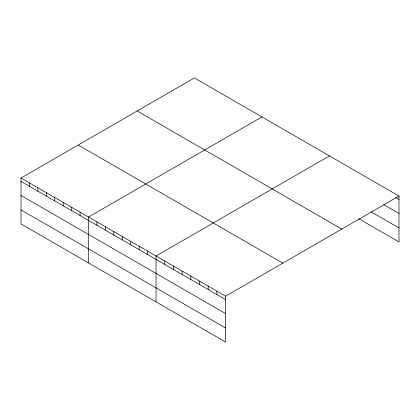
<?xml version="1.0" encoding="UTF-8"?>
<svg xmlns="http://www.w3.org/2000/svg" width="420" height="420" viewBox="0 0 420 420"><rect width="100%" height="100%" fill="white"/><g stroke="black" fill="none" stroke-linecap="round" stroke-linejoin="round"><path stroke-width="0.63" d="M225.608 313.588L225.608 296.173L21 178.043L21 223.934L225.608 342.064L225.608 313.588L21 195.463M358.78 218.736L399 241.957L399 196.066L194.392 77.936L21 178.043M261.912 116.923L88.52 217.03L88.52 262.915M329.432 155.904L156.041 256.011L156.041 301.896M225.608 296.173L399 196.066M395.74 197.578L399 199.458M383.78 204.697L399 213.481M371.28 211.927L399 227.929M137.172 110.975L341.78 229.105M78.22 145.01L282.828 263.141M21 181.435L225.608 299.565M21 209.911L225.608 328.036M216.914 291.155L216.914 294.546M208.215 286.135L208.215 289.527M199.521 281.111L199.521 284.503M190.827 276.092L190.827 279.484M182.128 271.073L182.128 274.465M173.434 266.054L173.434 269.446M164.74 261.03L164.74 264.422M147.604 251.139L147.604 254.531M139.162 246.267L139.162 249.659M130.72 241.395L130.72 244.787M122.283 236.518L122.283 239.909M113.841 231.646L113.841 235.037M105.399 226.774L105.399 230.165M96.962 221.902L96.962 225.293M80.078 212.158L80.078 215.549M71.642 207.281L71.642 210.672M63.2 202.409L63.2 205.8M54.763 197.536L54.763 200.928M46.321 192.665L46.321 196.056M37.879 187.792L37.879 191.184M29.442 182.921L29.442 186.312"/></g></svg>
